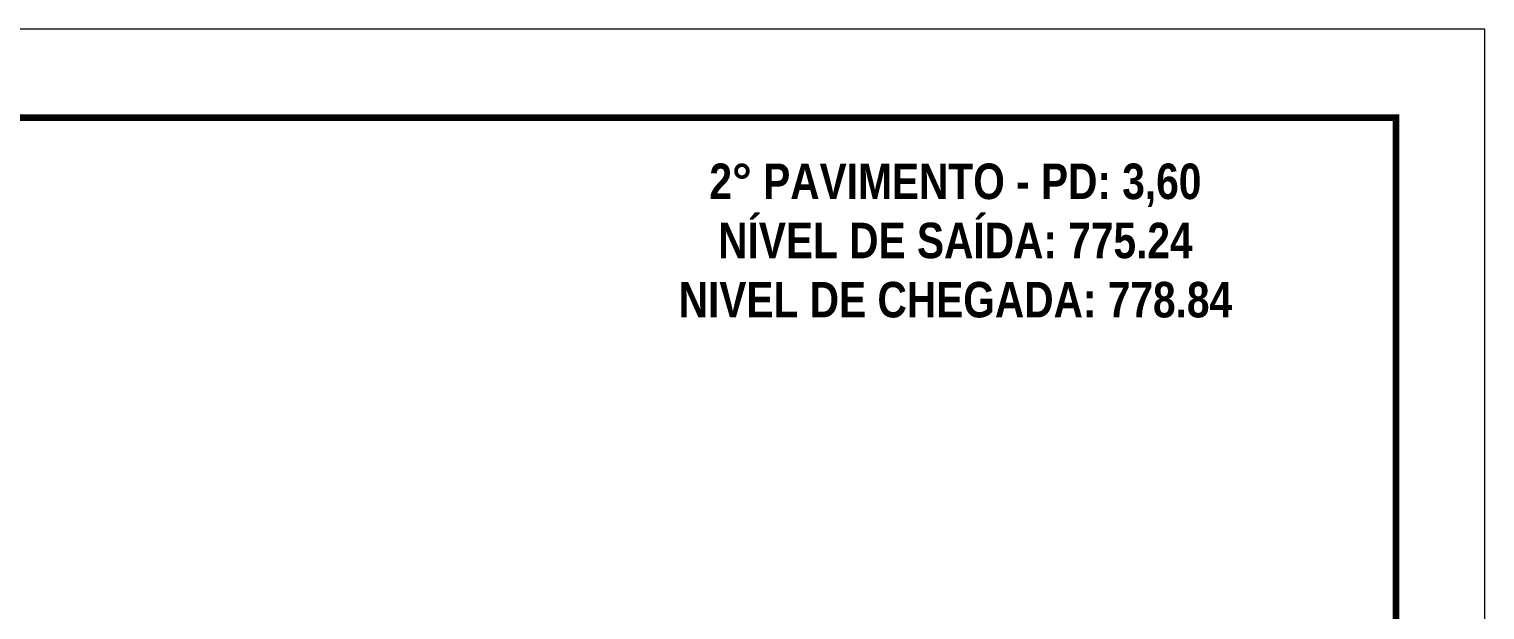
# Model space of a CAD drawing. Extents: x 2949 to 9203, y -16089 to 12527.
# Drawn here: x 3778 to 4434, y -10707 to -10445 of the extents above; entities that cross this region are included whole.
import ezdxf

# ---------------------------------------------------------------- set-up
doc = ezdxf.new("R2010")
doc.units = 0
doc.linetypes.add('DASHED', pattern=[0.75, 0.5, -0.25])
doc.layers.add('Folhas', color=255, linetype='Continuous', lineweight=9)
doc.layers.add('SARRAFO DE PRESSAO', color=251, linetype='DASHED', lineweight=9)
doc.layers.add('NOMENCLATURA', color=7, linetype='Continuous')
doc.styles.add('ROMANC', font='techb___.ttf', dxfattribs={"height": 2.5})

# ---------------------------------------------------------------- blocks, each defined once
blk = doc.blocks.new('9999999999')
at = {"layer": 'Folhas'}
blk.add_lwpolyline([(98138.98, 34190.21), (99623.98, 34190.21), (99623.98, 35240.21), (98138.98, 35240.21)], close=True, dxfattribs=at)
at = {"layer": 'Folhas', "color": 30, "const_width": 3}
blk.add_lwpolyline([(98213.98, 34230.21), (99583.98, 34230.21), (99583.98, 35200.21), (98213.98, 35200.21)], close=True, dxfattribs=at)

msp = doc.modelspace()

# ---------------------------------------------------------------- block references
at = {"layer": 'SARRAFO DE PRESSAO', "color": 6, "linetype": 'ByBlock'}
msp.add_blockref('9999999999', (-95189.94, -45684.97), dxfattribs=at)

# ---------------------------------------------------------------- texts
at = {"layer": 'NOMENCLATURA', "color": 2, "insert": (4195.36, -10478.71), "char_height": 16, "attachment_point": 2, "style": 'ROMANC'}
msp.add_mtext_dynamic_manual_height_columns('\\P2° PAVIMENTO - PD: 3,60\\PNÍVEL DE SAÍDA: 775.24\\PNIVEL DE CHEGADA: 778.84', width=300.2766, gutter_width=1, heights=[0], dxfattribs=at)

doc.saveas('drawing.dxf')
